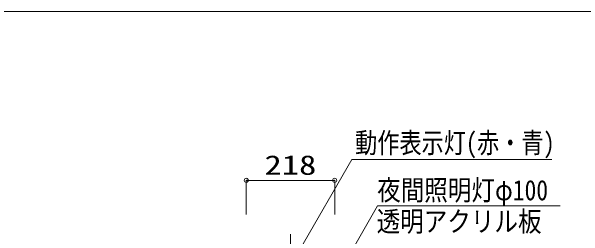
# Model space of a CAD drawing. Units: millimetres, scale not verified. Extents: x -4014 to 4014, y -2814 to 2814.
# Drawn here: x -2400 to -991, y 2260 to 2814 of the extents above; entities that cross this region are included whole.
import ezdxf
from ezdxf.enums import TextEntityAlignment as Align

# ---------------------------------------------------------------- set-up
doc = ezdxf.new("R2010")
doc.units = ezdxf.units.MM
doc.header["$LTSCALE"] = 20
doc.header["$PDMODE"] = 32
doc.header["$PDSIZE"] = 10
doc.linetypes.add('LONG_CHAIN', pattern=[21, 18, -1, 1, -1])
for name, color, linetype, lineweight in [('0-0_LAYER262', 7, 'Continuous', 9), ('0-7_LAYER267', 7, 'Continuous', 9), ('0-9_LAYER260', 7, 'Continuous', 9), ('0-A_LAYER269', 7, 'Continuous', 9)]:
    doc.layers.add(name, color=color, linetype=linetype, lineweight=lineweight)
doc.styles.add('ＭＳ ゴシック', font='')
doc.styles.get('ＭＳ ゴシック').set_extended_font_data('MS Gothic')

msp = doc.modelspace()

# ---------------------------------------------------------------- linework, layer by layer
at = {"layer": '0-0_LAYER262'}
for p, q in [((4013.64, 2814.16), (-4013.64, 2814.16)), ((-4013.64, 2814.16), (4013.64, 2814.16))]:
    msp.add_line(p, q, dxfattribs=at)
at = {"layer": '0-7_LAYER267'}
msp.add_line((-1561.93, 2450.24), (-1069.17, 2450.24), dxfattribs=at)
at = {"layer": '0-9_LAYER260'}
for p, q in [((-1712.61, 2189.66), (-1561.93, 2450.24)), ((-1821.74, 2398.64), (-1821.74, 2314.26)), ((-1603.74, 2398.64), (-1603.74, 2314.26)), ((-1713.54, 1962.28), (-1498.6, 2336.16)), ((-1498.6, 2336.16), (-1049.08, 2336.16))]:
    msp.add_line(p, q, dxfattribs=at)
at = {"layer": '0-9_LAYER260', "linetype": 'LONG_CHAIN'}
msp.add_line((-1712.74, 1597.01), (-1712.74, 2266.41), dxfattribs=at)
at = {"layer": '0-9_LAYER260'}
for p in [(-1821.74, 2398.64), (-1603.74, 2398.64)]:
    msp.add_point(p, dxfattribs=at)
at = {"layer": '0-A_LAYER269'}
msp.add_line((-1821.74, 2398.64), (-1603.74, 2398.64), dxfattribs=at)

# ---------------------------------------------------------------- texts
at = {"layer": '0-7_LAYER267', "style": 'ＭＳ ゴシック'}
for s, width, p in [('動作表示灯(赤・青)', 0.8, (-1553.71, 2450.86)), ('夜間照明灯φ100', 0.85, (-1499.29, 2334.56)), ('透明アクリル板', 0.85, (-1500.56, 2257.52))]:
    msp.add_text(s, height=50.03, dxfattribs=dict(at, width=width)).set_placement(p, align=Align.BOTTOM_LEFT)
at = {"layer": '0-9_LAYER260', "style": 'ＭＳ ゴシック', "width": 1.3}
msp.add_text('218', height=48.09, dxfattribs=at).set_placement((-1776.69, 2397.79), align=Align.BOTTOM_LEFT)

doc.saveas('drawing.dxf')
